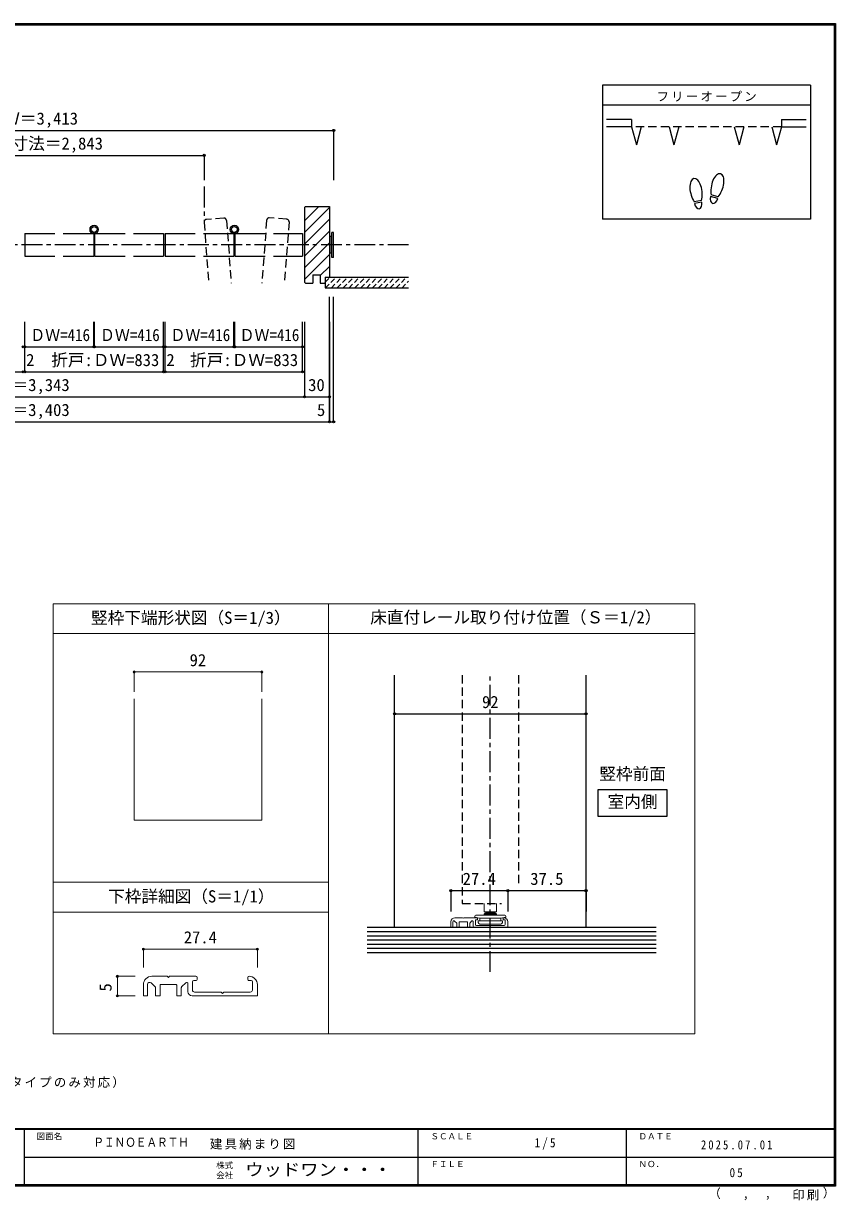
# Model space of a CAD drawing. Units: millimetres, scale not verified, with parts at other scales. Extents: x -973 to 977, y -718 to 696.
# Drawn here: x 1 to 977, y -718 to 696 of the extents above; entities that cross this region are included whole.
import ezdxf
from ezdxf.enums import TextEntityAlignment as Align

# ---------------------------------------------------------------- set-up
doc = ezdxf.new("R2010")
doc.units = ezdxf.units.MM
doc.header["$LTSCALE"] = 5
doc.header["$PDMODE"] = 32
doc.header["$PDSIZE"] = 2.5
for name, pattern in [('CHAIN1', [8, 5, -1, 1, -1]), ('DASHED1', [1.8, 1.2, -0.6]), ('DASHED2', [3, 2, -1])]:
    doc.linetypes.add(name, pattern=pattern)
doc.layers.add('0-0_補助線', color=7, linetype='Continuous', lineweight=18)
for name, color, linetype in [('0-1_通り芯', 4, 'CHAIN1'), ('0-3_仕上げ', 2, 'Continuous'), ('0-4_枠', 3, 'Continuous'), ('0-6_扉', 6, 'Continuous'), ('0-7_金物', 7, 'Continuous'), ('0-8_戸当り', 2, 'Continuous'), ('0-A_文字', 7, 'Continuous'), ('0-B_寸法', 7, 'Continuous'), ('0-C_ハッチ', 4, 'DASHED1'), ('1-1_通り芯', 4, 'CHAIN1'), ('1-3_仕上げ', 7, 'Continuous'), ('1-4_枠', 3, 'Continuous'), ('1-6_扉', 7, 'DASHED2'), ('1-A_文字', 7, 'Continuous'), ('1-B_寸法', 7, 'Continuous'), ('F-1_枠', 6, 'Continuous'), ('F-A_文字', 7, 'Continuous')]:
    doc.layers.add(name, color=color, linetype=linetype)
doc.styles.add('ＭＳ ゴシック', font='')
doc.styles.get('ＭＳ ゴシック').set_extended_font_data('MS Gothic')

# ---------------------------------------------------------------- blocks, each defined once
blk = doc.blocks.new('03')
at = {"layer": '0-0_補助線'}
for p, q in [((-2.83, 6.407), (-2.83, 2.368)), ((3.17, 2.368), (3.17, 6.407)), ((-7.33, -0.352), (-7.33, 0.348)), ((-6.83, 0.848), (3.17, 0.848)), ((-2.83, 2.368), (3.17, 2.368)), ((-1.58, 2.148), (-2.83, 2.368)), ((-2.33, 1.848), (-2.83, 1.348)), ((-2.83, 0.848), (-2.83, 1.348)), ((3.17, 1.348), (-2.83, 1.348)), ((-2.33, 1.848), (2.67, 1.848)), ((-1.58, 2.148), (1.92, 2.148)), ((-1.58, 2.148), (-1.58, 1.848)), ((1.92, 2.148), (3.17, 2.368)), ((1.92, 2.148), (1.92, 1.848)), ((3.17, 1.348), (2.67, 1.848)), ((3.17, 1.348), (3.17, 0.848)), ((3.17, 0.848), (7.17, 0.848)), ((7.67, 0.348), (7.67, -0.352)), ((-7.33, -0.352), (-6.459, -0.352)), ((-6.459, -0.352), (-5.008, -0.582)), ((-5.008, -0.582), (-4.88, -0.602)), ((-4.88, -1.752), (-4.88, -0.602)), ((-4.88, -0.613), (5.22, -0.613)), ((-4.88, -1.952), (5.22, -1.952)), ((-4.83, -3.452), (5.17, -3.452)), ((5.22, -0.602), (6.8, -0.352)), ((5.22, -0.602), (5.22, -1.752)), ((6.8, -0.352), (7.67, -0.352))]:
    blk.add_line(p, q, dxfattribs=at)
for points in [[(-5.63, -2.652), (-5.63, -1.952), (-5.08, -1.952)], [(-5.08, -1.952), (-4.88, -1.952), (-4.88, -1.752)], [(5.22, -1.752), (5.22, -1.952), (5.42, -1.952)], [(5.42, -1.952), (5.97, -1.952), (5.97, -2.652)]]:
    blk.add_lwpolyline(points, dxfattribs=at)
for centre, radius, start, end in [((-6.83, 0.348), 0.5, 90, 180), ((7.17, 0.348), 0.5, 0, 90), ((-4.83, -2.652), 0.8, 180, 270), ((5.17, -2.652), 0.8, 270, 0)]:
    blk.add_arc(centre, radius, start, end, dxfattribs=at)

msp = doc.modelspace()

# ---------------------------------------------------------------- linework, layer by layer
at = {"layer": '0-0_補助線', "color": 3}
for p, q in [((36.653, -0.984), (367.598, -0.984)), ((367.598, -0.984), (807.598, -0.984)), ((367.598, -517.5), (367.598, -0.984)), ((807.598, -0.984), (807.598, -517.5)), ((36.653, -36.984), (367.598, -36.984)), ((367.598, -36.984), (807.598, -36.984)), ((133.928, -115.261), (133.928, -261.143)), ((287.261, -115.261), (287.261, -261.143)), ((133.928, -261.143), (287.261, -261.143)), ((36.653, -335.648), (367.598, -335.648)), ((36.653, -371.648), (367.598, -371.648))]:
    msp.add_line(p, q, dxfattribs=at)
at = {"layer": '0-0_補助線', "color": 4}
for p, q in [((133.928, -83.004), (133.928, -106.927)), ((133.928, -83.004), (287.261, -83.004)), ((287.261, -83.004), (287.261, -106.927)), ((145.041, -415.963), (282.041, -415.963)), ((145.041, -415.963), (145.041, -438.017)), ((282.041, -415.963), (282.041, -438.017)), ((113.766, -448.546), (113.766, -472.046)), ((113.766, -448.546), (135.06, -448.546)), ((113.766, -472.046), (135.06, -472.046))]:
    msp.add_line(p, q, dxfattribs=at)
at = {"layer": '0-0_補助線'}
for p, q in [((519.427, -378.176), (528.677, -378.176)), ((529.427, -378.926), (528.677, -378.176)), ((529.427, -378.926), (530.177, -378.176)), ((545.927, -378.176), (530.177, -378.176)), ((543.927, -381.426), (543.927, -386.426)), ((546.177, -380.676), (544.677, -380.676)), ((546.677, -378.926), (546.677, -380.176)), ((577.177, -378.926), (577.177, -380.176)), ((577.177, -378.926), (577.177, -380.176)), ((577.677, -380.676), (579.177, -380.676)), ((579.927, -381.426), (579.927, -386.426)), ((514.427, -389.926), (514.427, -383.176)), ((514.427, -389.926), (516.927, -389.926)), ((516.927, -389.926), (516.927, -383.069)), ((521.677, -389.926), (524.427, -389.926)), ((524.427, -389.926), (524.427, -383.426)), ((524.677, -383.176), (534.177, -383.176)), ((534.427, -389.926), (534.427, -383.426)), ((534.427, -389.926), (537.177, -389.926)), ((537.177, -389.926), (537.177, -385.112)), ((537.396, -384.582), (539.896, -382.082)), ((541.177, -382.612), (541.177, -387.426)), ((543.677, -389.926), (582.927, -389.926)), ((545.177, -387.676), (561.177, -387.676)), ((561.927, -388.426), (561.177, -387.676)), ((582.927, -383.176), (582.927, -389.926)), ((155.041, -448.546), (173.541, -448.546)), ((175.041, -450.046), (173.541, -448.546)), ((175.041, -450.046), (176.541, -448.546)), ((208.041, -448.546), (176.541, -448.546)), ((209.541, -450.046), (209.541, -452.546)), ((270.541, -450.046), (270.541, -452.546)), ((145.041, -472.046), (145.041, -458.546)), ((150.041, -472.046), (150.041, -458.331)), ((165.041, -472.046), (165.041, -459.046)), ((165.541, -458.546), (184.541, -458.546)), ((185.041, -472.046), (185.041, -459.046)), ((190.541, -472.046), (190.541, -462.417)), ((190.981, -461.357), (195.981, -456.357)), ((198.541, -457.417), (198.541, -467.046)), ((204.041, -455.046), (204.041, -465.046)), ((208.541, -453.546), (205.541, -453.546)), ((271.541, -453.546), (274.541, -453.546)), ((276.041, -455.046), (276.041, -465.046)), ((282.041, -458.546), (282.041, -472.046)), ((145.041, -472.046), (150.041, -472.046)), ((159.541, -472.046), (165.041, -472.046)), ((185.041, -472.046), (190.541, -472.046)), ((203.541, -472.046), (282.041, -472.046)), ((206.541, -467.546), (238.541, -467.546)), ((240.041, -469.046), (238.541, -467.546))]:
    msp.add_line(p, q, dxfattribs=at)
at = {"layer": '0-0_補助線', "color": 3}
msp.add_lwpolyline([(36.653, -0.984), (36.653, -517.5), (807.598, -517.5)], dxfattribs=at)
at = {"layer": '0-0_補助線'}
for points in [[(521.677, -389.926), (521.677, -384.801), (519.061, -382.185)], [(561.927, -388.426), (562.677, -387.676), (578.677, -387.676)], [(159.541, -472.046), (159.541, -461.796), (154.309, -456.564)], [(240.041, -469.046), (241.541, -467.546), (273.541, -467.546)]]:
    msp.add_lwpolyline(points, dxfattribs=at)
for centre, radius, start, end in [((519.427, -383.176), 5, 90, 180), ((544.677, -381.426), 0.75, 90, 180), ((545.927, -378.926), 0.75, 360, 90), ((546.177, -380.176), 0.5, 270, 360), ((577.927, -378.926), 0.75, 90, 180), ((577.677, -380.176), 0.5, 180, 270), ((577.927, -383.176), 5, 360, 90), ((579.177, -381.426), 0.75, 0, 90), ((518.177, -383.069), 1.25, 45, 180), ((524.677, -383.426), 0.25, 90, 180), ((534.177, -383.426), 0.25, 0, 90), ((537.927, -385.112), 0.75, 135, 180), ((540.427, -382.612), 0.75, 360, 135), ((543.677, -387.426), 2.5, 180, 270), ((545.177, -386.426), 1.25, 180, 270), ((578.677, -386.426), 1.25, 270, 0), ((155.041, -458.546), 10, 90, 180), ((208.041, -450.046), 1.5, 360, 90), ((272.041, -450.046), 1.5, 90, 180), ((272.041, -458.546), 10, 360, 90), ((152.541, -458.331), 2.5, 45, 180), ((165.541, -459.046), 0.5, 90, 180), ((184.541, -459.046), 0.5, 0, 90), ((192.041, -462.417), 1.5, 135, 180), ((197.041, -457.417), 1.5, 360, 135), ((205.541, -455.046), 1.5, 90, 180), ((206.541, -465.046), 2.5, 180, 270), ((208.541, -452.546), 1, 270, 360), ((271.541, -452.546), 1, 180, 270), ((273.541, -465.046), 2.5, 270, 0), ((274.541, -455.046), 1.5, 0, 90), ((203.541, -467.046), 5, 180, 270)]:
    msp.add_arc(centre, radius, start, end, dxfattribs=at)
for p in [(133.928, -83.004), (287.261, -83.004), (145.041, -415.963), (282.041, -415.963), (113.766, -448.546), (113.766, -472.046)]:
    msp.add_point(p, dxfattribs=at)
at = {"layer": '0-1_通り芯'}
for p, q in [((217.97, 500), (217.97, 457.764)), ((463.653, 430), (-460.347, 430))]:
    msp.add_line(p, q, dxfattribs=at)
at = {"layer": '0-3_仕上げ'}
for p, q in [((363.653, 391), (363.653, 378.5)), ((363.653, 391), (463.653, 391)), ((363.653, 378.5), (463.653, 378.5))]:
    msp.add_line(p, q, dxfattribs=at)
at = {"layer": '0-4_枠'}
for p, q in [((339.653, 476), (368.653, 476)), ((368.653, 476), (368.653, 391)), ((348.653, 394), (348.653, 384)), ((357.653, 384), (363.653, 384)), ((363.653, 391), (363.653, 384)), ((363.653, 391), (368.653, 391))]:
    msp.add_line(p, q, dxfattribs=at)
for points in [[(339.653, 476), (338.653, 475), (338.653, 385)], [(338.653, 385), (339.653, 384), (348.653, 384)], [(348.653, 394), (357.653, 394), (357.653, 384)]]:
    msp.add_lwpolyline(points, dxfattribs=at)
at = {"layer": '0-6_扉', "color": 2, "linetype": 'DASHED2'}
for p, q in [((217.97, 457.309), (223.541, 384)), ((241.673, 462.119), (220.734, 460.528)), ((244.892, 459.355), (250.619, 384)), ((293.122, 459.583), (287.378, 384)), ((317.281, 460.755), (296.341, 462.347)), ((320.045, 457.537), (314.456, 384))]:
    msp.add_line(p, q, dxfattribs=at)
at = {"layer": '0-6_扉'}
for p, q in [((2.653, 443.5), (2.653, 416.5)), ((2.653, 443.5), (38.778, 443.5)), ((86.403, 443.5), (86.403, 416.5)), ((86.403, 443.5), (123.028, 443.5)), ((133.028, 443.5), (169.153, 443.5)), ((169.153, 443.5), (169.153, 416.5)), ((171.153, 443.5), (171.153, 416.5)), ((171.153, 443.5), (207.278, 443.5)), ((217.278, 443.5), (253.903, 443.5)), ((253.903, 443.5), (253.903, 416.5)), ((254.903, 443.5), (254.903, 416.5)), ((254.903, 443.5), (291.528, 443.5)), ((301.528, 443.5), (336.153, 443.5)), ((336.153, 443.5), (336.153, 416.5)), ((2.653, 416.5), (38.778, 416.5)), ((48.778, 416.5), (85.403, 416.5)), ((86.403, 416.5), (123.028, 416.5)), ((133.028, 416.5), (169.153, 416.5)), ((171.153, 416.5), (207.278, 416.5)), ((217.278, 416.5), (253.903, 416.5)), ((254.903, 416.5), (291.528, 416.5)), ((301.528, 416.5), (336.153, 416.5))]:
    msp.add_line(p, q, dxfattribs=at)
msp.add_lwpolyline([(48.778, 443.5), (85.403, 443.5), (85.403, 416.5)], dxfattribs=at)
at = {"layer": '0-6_扉', "color": 2, "linetype": 'DASHED2'}
for centre, start, end in [((220.961, 457.537), 94.34602, 184.34602), ((241.901, 459.128), 4.34602, 94.34602), ((296.114, 459.355), 85.65398, 175.65398), ((317.053, 457.764), 355.65398, 85.65398)]:
    msp.add_arc(centre, 3, start, end, dxfattribs=at)
at = {"layer": '0-7_金物'}
for p, q in [((368.653, 439), (369.653, 439)), ((371.653, 440), (369.653, 440)), ((369.653, 420), (369.653, 440)), ((371.653, 415), (371.653, 445)), ((373.653, 445), (371.653, 445)), ((373.653, 415), (373.653, 445)), ((369.653, 421), (368.653, 421)), ((371.653, 420), (369.653, 420)), ((373.653, 415), (371.653, 415))]:
    msp.add_line(p, q, dxfattribs=at)
for centre, radius in [((85.903, 448.5), 5), ((254.403, 448.5), 5), ((85.903, 448.5), 3.5), ((254.403, 448.5), 3.5)]:
    msp.add_circle(centre, radius, dxfattribs=at)
at = {"layer": '0-8_戸当り'}
for p, q in [((731.639, 580.751), (701.639, 580.751)), ((731.639, 580.751), (731.639, 571.751)), ((911.639, 580.751), (911.639, 571.751)), ((911.639, 580.751), (941.639, 580.751)), ((731.639, 571.751), (701.639, 571.751)), ((731.639, 571.751), (737.463, 550.017)), ((743.286, 571.751), (737.463, 550.017)), ((776.639, 571.751), (782.463, 550.017)), ((788.286, 571.751), (782.463, 550.017)), ((854.992, 571.751), (860.816, 550.017)), ((866.639, 571.751), (860.816, 550.017)), ((899.992, 571.751), (905.816, 550.017)), ((911.639, 571.751), (905.816, 550.017)), ((911.639, 571.751), (941.639, 571.751))]:
    msp.add_line(p, q, dxfattribs=at)
at = {"layer": '0-8_戸当り', "color": 7, "linetype": 'DASHED2'}
msp.add_line((911.639, 571.751), (731.639, 571.751), dxfattribs=at)
at = {"layer": '0-8_戸当り', "color": 3}
for p, q in [((815.664, 483.378), (807.018, 481.853)), ((816.029, 481.31), (807.383, 479.785)), ((835.132, 485.706), (826.651, 487.978)), ((835.675, 487.735), (827.195, 490.007))]:
    msp.add_line(p, q, dxfattribs=at)
for centre, major_axis, ratio, start_param, end_param in [((809.003, 495.877), (-2.445, 13.867), 0.5, 4.34059143, 8.22577918), ((834.92, 501.878), (3.644, 13.601), 0.5, 4.34059143, 8.22577918), ((834.816, 501.489), (4.416, 16.48), 0.4, 1.85063327, 2.44287679), ((834.816, 501.489), (4.416, 16.48), 0.4, 3.84030852, 4.43255203), ((809.073, 495.481), (-2.963, 16.802), 0.4, 1.85063327, 2.44287679), ((811.706, 480.548), (-1.27, 7.205), 0.6, 1.57079633, 4.71238898), ((809.073, 495.481), (-2.963, 16.802), 0.4, 3.84030852, 4.43255203), ((830.892, 486.842), (1.894, 7.067), 0.6, 1.57079633, 4.71238898)]:
    msp.add_ellipse(centre, major_axis=major_axis, ratio=ratio, start_param=start_param, end_param=end_param, dxfattribs=at)
at = {"layer": '0-A_文字', "color": 3}
for p, q in [((696.639, 621.667), (696.639, 460.667)), ((946.639, 621.667), (696.639, 621.667)), ((946.639, 621.667), (946.639, 460.667)), ((946.639, 597.667), (696.639, 597.667)), ((946.639, 460.667), (696.639, 460.667))]:
    msp.add_line(p, q, dxfattribs=at)
at = {"layer": '0-B_寸法', "color": 4}
for p, q in [((-370.347, 567.5), (373.653, 567.5)), ((373.653, 567.5), (373.653, 507.5)), ((-214.664, 537.5), (217.97, 537.5)), ((217.97, 537.5), (217.97, 507.5)), ((368.653, 217.5), (368.653, 367.5)), ((373.653, 217.5), (373.653, 367.5)), ((2.653, 307.5), (2.653, 337.5)), ((85.403, 307.5), (85.403, 337.5)), ((86.403, 307.5), (86.403, 337.5)), ((169.153, 307.5), (169.153, 337.5)), ((171.153, 307.5), (171.153, 337.5)), ((253.903, 307.5), (253.903, 337.5)), ((254.903, 307.5), (254.903, 337.5)), ((336.153, 307.5), (336.153, 337.5)), ((338.653, 337.5), (338.653, 247.5)), ((368.653, 337.5), (368.653, 217.5)), ((2.653, 277.5), (2.653, 307.5)), ((2.653, 307.5), (85.403, 307.5)), ((86.403, 307.5), (169.153, 307.5)), ((169.153, 277.5), (169.153, 307.5)), ((171.153, 277.5), (171.153, 307.5)), ((171.153, 307.5), (253.903, 307.5)), ((254.903, 307.5), (336.153, 307.5)), ((336.153, 277.5), (336.153, 307.5)), ((-332.847, 277.5), (336.153, 277.5)), ((-365.347, 247.5), (368.653, 247.5)), ((-370.347, 217.5), (368.653, 217.5)), ((368.653, 217.5), (373.653, 217.5))]:
    msp.add_line(p, q, dxfattribs=at)
at = {"layer": '0-B_寸法'}
for p in [(373.653, 567.5), (217.97, 537.5), (0.653, 307.5), (2.653, 307.5), (85.403, 307.5), (86.403, 307.5), (169.153, 307.5), (171.153, 307.5), (253.903, 307.5), (254.903, 307.5), (336.153, 307.5), (0.653, 277.5), (2.653, 277.5), (169.153, 277.5), (171.153, 277.5), (336.153, 277.5), (338.653, 247.5), (368.653, 247.5), (368.653, 217.5), (368.653, 217.5), (373.653, 217.5)]:
    msp.add_point(p, dxfattribs=at)
at = {"layer": '0-C_ハッチ', "linetype": 'Continuous'}
for p, q in [((355.687, 476), (338.653, 458.966)), ((368.653, 474.823), (338.653, 444.823)), ((368.653, 467.722), (368.375, 468)), ((368.653, 460.681), (338.653, 430.681)), ((338.653, 416.539), (368.653, 446.539)), ((338.653, 402.397), (368.653, 432.397)), ((368.653, 418.255), (338.653, 388.255)), ((368.653, 404.113), (357.653, 393.113)), ((363.653, 384.971), (362.682, 384))]:
    msp.add_line(p, q, dxfattribs=at)
at = {"layer": '0-C_ハッチ'}
for p, q in [((363.653, 385.322), (369.331, 391)), ((363.903, 378.5), (376.403, 391)), ((370.974, 378.5), (383.474, 391)), ((378.045, 378.5), (390.545, 391)), ((385.116, 378.5), (397.616, 391)), ((392.187, 378.5), (404.687, 391)), ((399.258, 378.5), (411.758, 391)), ((406.329, 378.5), (418.829, 391)), ((413.4, 378.5), (425.9, 391)), ((420.471, 378.5), (432.971, 391)), ((427.542, 378.5), (440.042, 391)), ((434.613, 378.5), (447.113, 391)), ((441.684, 378.5), (454.184, 391)), ((448.755, 378.5), (461.255, 391)), ((455.826, 378.5), (463.653, 386.327))]:
    msp.add_line(p, q, dxfattribs=at)
at = {"layer": '1-1_通り芯'}
msp.add_line((561.927, -443.298), (561.927, -86.676), dxfattribs=at)
at = {"layer": '1-3_仕上げ', "color": 2}
for p, q in [((761.348, -389.926), (413.848, -389.926)), ((413.848, -419.926), (761.348, -419.926))]:
    msp.add_line(p, q, dxfattribs=at)
at = {"layer": '1-3_仕上げ'}
for p, q in [((413.848, -394.926), (761.348, -394.926)), ((413.848, -399.926), (761.348, -399.926)), ((413.848, -404.926), (761.348, -404.926)), ((413.848, -409.926), (761.348, -409.926)), ((413.848, -414.926), (761.348, -414.926))]:
    msp.add_line(p, q, dxfattribs=at)
at = {"layer": '1-4_枠'}
for p, q in [((446.927, -389.926), (446.927, -86.676)), ((676.927, -389.926), (676.927, -86.676))]:
    msp.add_line(p, q, dxfattribs=at)
at = {"layer": '1-6_扉'}
for p, q in [((528.177, -86.676), (528.177, -361.176)), ((595.677, -86.676), (595.677, -338.176)), ((528.177, -361.176), (575.427, -361.176))]:
    msp.add_line(p, q, dxfattribs=at)
at = {"layer": '1-A_文字'}
for p, q in [((691.591, -256.75), (691.591, -224.37)), ((691.591, -224.37), (774.183, -224.37)), ((774.183, -224.37), (774.183, -256.75)), ((774.183, -256.75), (691.591, -256.75))]:
    msp.add_line(p, q, dxfattribs=at)
at = {"layer": '1-B_寸法', "color": 4}
for p, q in [((446.927, -133.289), (676.927, -133.289)), ((514.427, -345.676), (582.927, -345.676)), ((514.427, -345.676), (514.427, -370.676)), ((582.927, -345.676), (582.927, -370.676)), ((582.927, -345.676), (676.927, -345.676)), ((676.927, -345.676), (676.927, -370.676))]:
    msp.add_line(p, q, dxfattribs=at)
at = {"layer": '1-B_寸法'}
for p in [(446.927, -133.289), (676.927, -133.289), (514.427, -345.676), (582.927, -345.676), (676.927, -345.676)]:
    msp.add_point(p, dxfattribs=at)
at = {"layer": 'F-1_枠'}
for p, q in [((-973.347, 695.833), (976.653, 695.833)), ((-973.347, 695), (976.653, 695)), ((-973.347, 694.167), (976.653, 694.167)), ((974.986, 695.833), (974.986, -700.833)), ((975.82, 695.833), (975.82, -700.833)), ((976.653, 695.833), (976.653, -700.833)), ((976.653, -631.667), (-973.347, -631.667)), ((976.653, -632.5), (-973.347, -632.5)), ((1.653, -632.5), (1.653, -699.167)), ((474.986, -632.5), (474.986, -699.167)), ((724.986, -632.5), (724.986, -699.167)), ((1.653, -665.833), (974.986, -665.834)), ((976.653, -699.167), (-973.347, -699.167)), ((976.653, -700), (-973.347, -700)), ((976.653, -700.833), (-973.347, -700.833))]:
    msp.add_line(p, q, dxfattribs=at)

# ---------------------------------------------------------------- block references
at = {"layer": '0-0_補助線', "xscale": 2.5, "yscale": 2.5}
msp.add_blockref('03', (561.501, -377.193), dxfattribs=at)

# ---------------------------------------------------------------- texts
at = {"layer": '0-0_補助線', "style": 'ＭＳ ゴシック'}
for s, p in [('竪枠下端形状図（S＝1/3）', (82.125, -29.611)), ('床直付レール取り付け位置（Ｓ＝1/2）', (417.598, -29.074)), ('92', (200.595, -80.504)), ('下枠詳細図（S＝1/1）', (102.672, -364.275)), ('27.4', (193.541, -413.463))]:
    msp.add_text(s, height=14.66, dxfattribs=at).set_placement(p, align=Align.BOTTOM_LEFT)
msp.add_text('5', height=14.66, rotation=90, dxfattribs=at).set_placement((111.266, -466.874), align=Align.BOTTOM_LEFT)
at = {"layer": '0-A_文字', "char_height": 11, "attachment_point": 7, "style": 'ＭＳ ゴシック'}
for s, insert in [('\\T1.17;フリーオープン', (761.639, 602.167)), ('\\T1.17;※［\u3000］内寸法はＨ=６尺タイプ（ルーバータイプのみ対応）', (-357.544, -582.764))]:
    msp.add_mtext(s, dxfattribs=dict(at, insert=insert))
at = {"layer": '0-B_寸法', "style": 'ＭＳ ゴシック'}
for s, p in [('ＲＯＷ＝3,413', (-63.347, 570)), ('有効開口寸法＝2,843', (-93.347, 540)), ('2', (4.153, 280)), ('折戸:ＤＷ=833', (34.295, 280)), ('2', (172.653, 280)), ('折戸:ＤＷ=833', (201.153, 280)), ('枠内＝3,343', (-53.347, 250)), ('30', (343.028, 250)), ('枠外＝3,403', (-53.347, 220)), ('5', (353.653, 220))]:
    msp.add_text(s, height=14.66, dxfattribs=at).set_placement(p, align=Align.BOTTOM_LEFT)
at = {"layer": '0-B_寸法', "style": 'ＭＳ ゴシック', "width": 0.9}
for p in [(9.028, 310), (92.778, 310), (177.528, 310), (260.528, 310)]:
    msp.add_text('ＤＷ=416', height=14.66, dxfattribs=at).set_placement(p, align=Align.BOTTOM_LEFT)
at = {"layer": '1-A_文字', "style": 'ＭＳ ゴシック'}
for s, p in [('竪枠前面', (692.887, -217.008)), ('室内側', (702.887, -250.56))]:
    msp.add_text(s, height=14.66, dxfattribs=at).set_placement(p, align=Align.BOTTOM_LEFT)
at = {"layer": '1-B_寸法', "style": 'ＭＳ ゴシック'}
for s, p in [('92', (551.927, -130.789)), ('27.4', (528.677, -343.176)), ('37.5', (609.927, -343.176))]:
    msp.add_text(s, height=14.66, dxfattribs=at).set_placement(p, align=Align.BOTTOM_LEFT)
at = {"layer": 'F-A_文字', "style": 'ＭＳ ゴシック'}
for s, height, p in [('図面名', 7.331, (16.653, -646.667)), ('ＳＣＡＬＥ', 7.331, (489.986, -646.667)), ('ＤＡＴＥ', 7.331, (739.986, -646.667)), ('株式', 7.331, (232.486, -681.5)), ('ＦＩＬＥ', 7.331, (489.986, -680)), ('ＮＯ．', 7.331, (739.986, -680.001)), ('会社', 7.331, (232.486, -693.5)), ('（', 11, (823.992, -718.052)), ('）', 11, (961.387, -717.355)), (',', 11, (865.199, -718.052)), (',', 11, (891.686, -717.588))]:
    msp.add_text(s, height=height, dxfattribs=at).set_placement(p, align=Align.BOTTOM_LEFT)
for s, height, width, p in [('ＰＩＮＯＥＡＲＴＨ', 11, 0.85, (84.986, -656.667)), ('ウッドワン・・・', 14.66, 1.1, (267.486, -692.5))]:
    msp.add_text(s, height=height, dxfattribs=dict(at, width=width)).set_placement(p, align=Align.BOTTOM_LEFT)
at = {"layer": 'F-A_文字', "char_height": 11, "attachment_point": 7, "style": 'ＭＳ ゴシック'}
for s, insert in [('\\T1.17;建具納まり図', (224.986, -656.667)), ('\\T1.38;\\W0.9;1/5', (614.986, -656.667)), ('\\T1.39;\\W0.85;2025.07.01', (814.986, -656.667)), ('\\T1.36;\\W0.9;05', (849.361, -690.001)), ('\\T1.17;印刷', (924.678, -717.82))]:
    msp.add_mtext(s, dxfattribs=dict(at, insert=insert))

doc.saveas('drawing.dxf')
